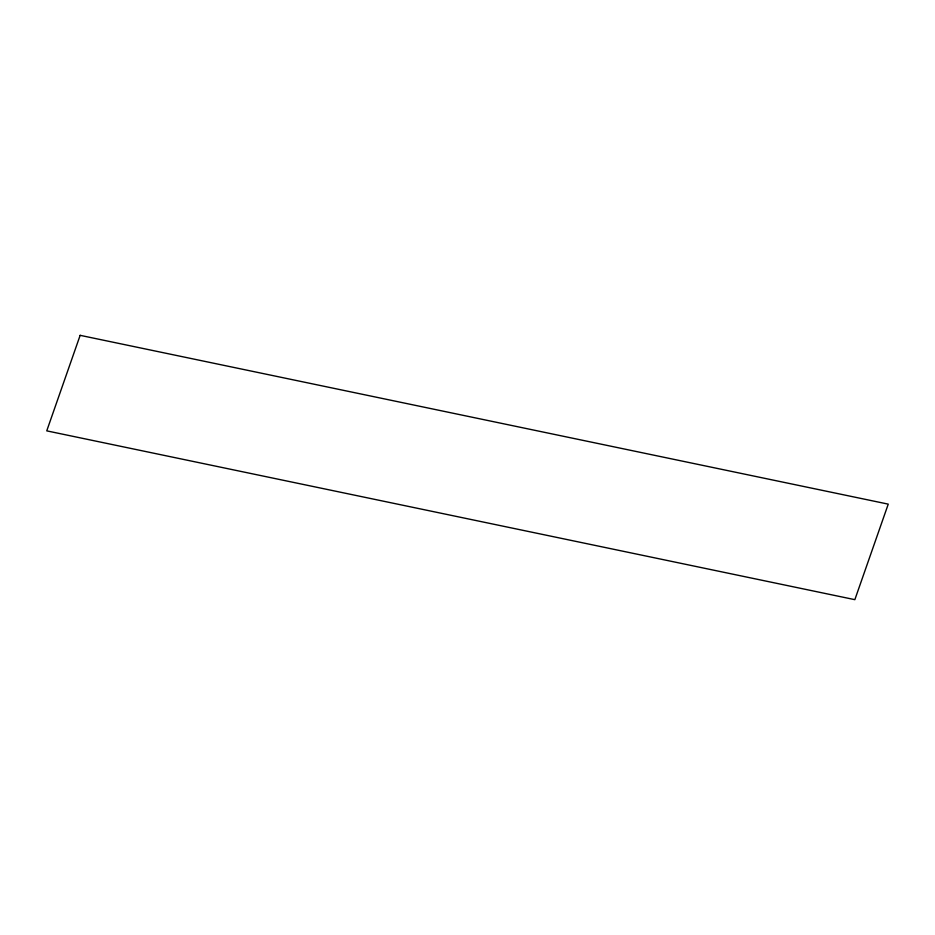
<?xml version="1.0" encoding="UTF-8"?>
<svg xmlns="http://www.w3.org/2000/svg" width="935" height="935" viewBox="0 0 935 935"><rect width="100%" height="100%" fill="white"/><g stroke="black" fill="none" stroke-linecap="round" stroke-linejoin="round"><path stroke-width="1.4" d="M80.153 335.338L46.75 430.86L854.847 599.662L888.25 504.14L80.153 335.338"/></g></svg>
